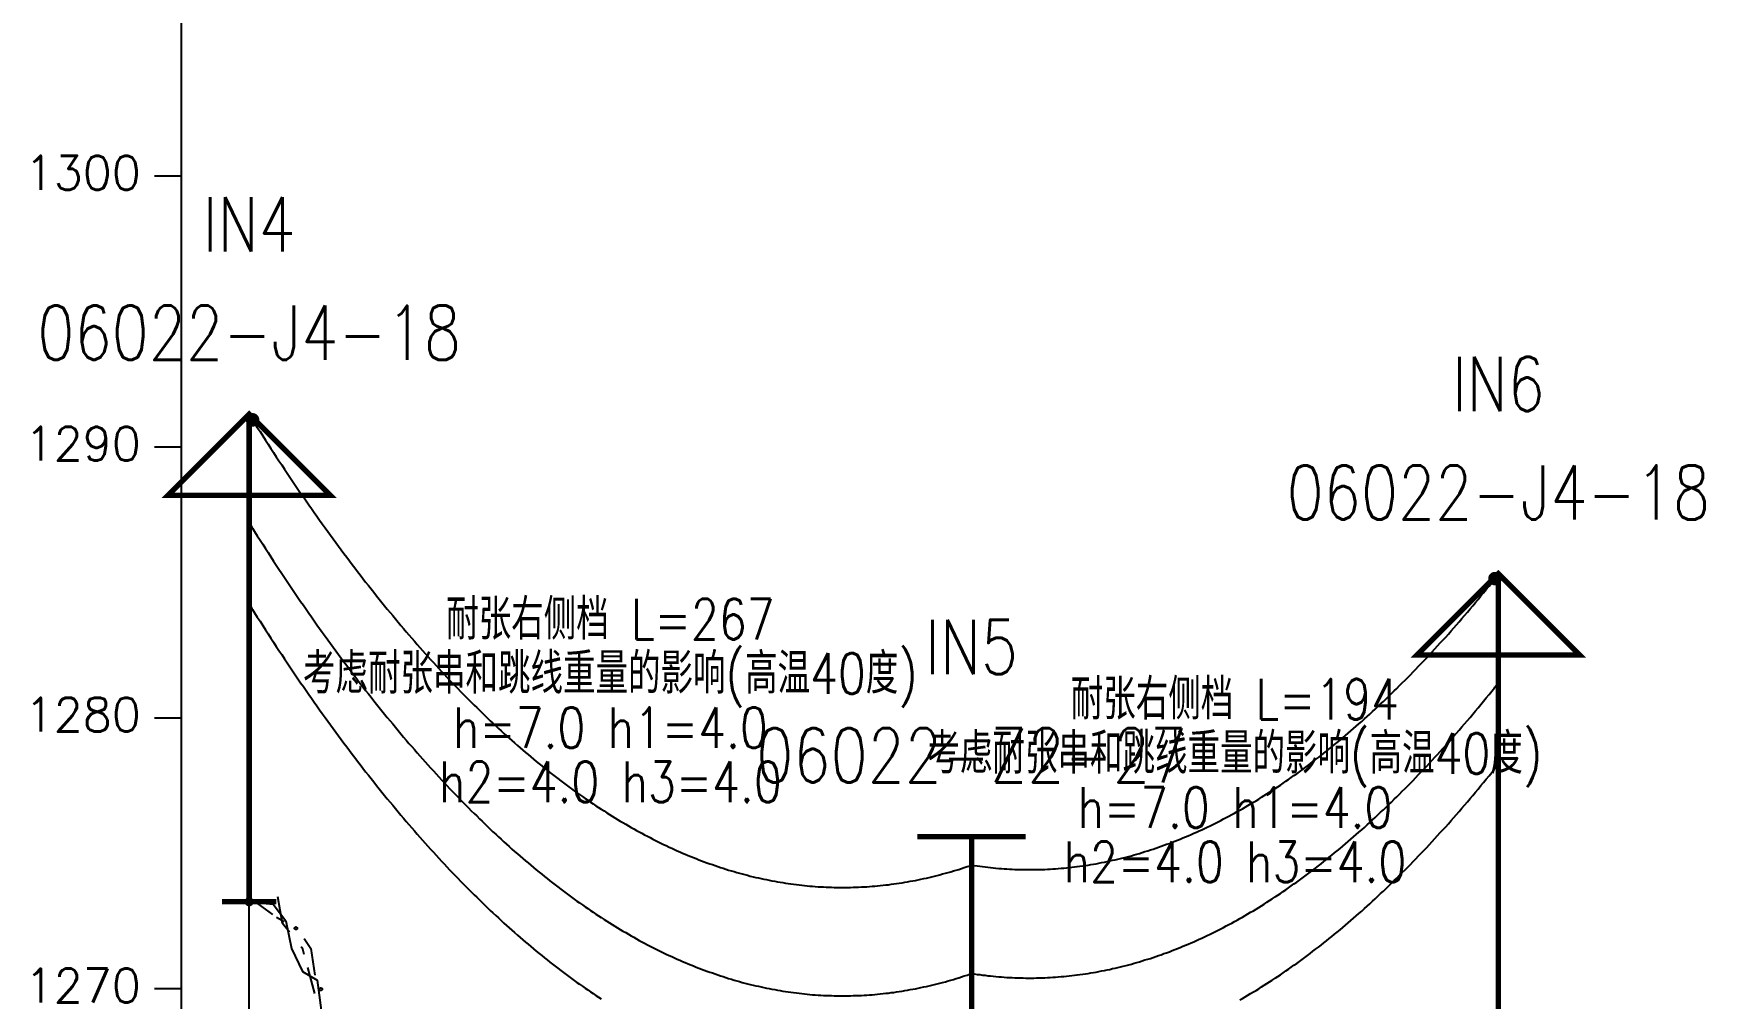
# Model space of a CAD drawing. Extents: x -45 to 720, y -50 to 366.
# Drawn here: x -15.9 to 107.5, y 144.3 to 215.5 of the extents above; entities that cross this region are included whole.
import ezdxf
from ezdxf.enums import TextEntityAlignment as Align

# ---------------------------------------------------------------- set-up
doc = ezdxf.new("R2010")
doc.units = 0
doc.linetypes.add('右边线', pattern=[4, 2, -1, 0, -1])
doc.linetypes.add('左边线', pattern=[3, 2, -1])
for name, color, linetype in [('BIAOZHU', 7, 'Continuous'), ('GANTA', 7, 'Continuous'), ('GANTA2', 7, 'Continuous'), ('MB', 7, 'Continuous'), ('MBBZ', 7, 'Continuous'), ('TOUYINGXIAN', 7, 'Continuous'), ('中线', 1, 'Continuous'), ('右线', 3, '右边线'), ('左线', 2, '左边线'), ('标尺', 7, 'Continuous')]:
    doc.layers.add(name, color=color, linetype=linetype)
doc.layers.add('gps中层', color=1, linetype='Continuous', lineweight=100, plot=False)
doc.layers.add('杆塔层', color=1, linetype='Continuous', lineweight=0)
doc.styles.get("Standard").update_dxf_attribs({"font": 'txt1.shx', "bigfont": 'hztxt1.shx'})

msp = doc.modelspace()

# ---------------------------------------------------------------- linework, layer by layer
at = {"layer": 'BIAOZHU', "const_width": 0.5}
for points in [[(0, 187.01, 1), (0.5, 187.01, 1)], [(91.73, 175.29, 1), (92.23, 175.29, 1)]]:
    msp.add_lwpolyline(points, format="xyb", close=True, dxfattribs=at)
at = {"layer": 'GANTA', "color": 7, "const_width": 0.4}
for points in [[(0, 151.44), (0, 187.44)], [(92.23, 139.65), (92.23, 175.65)], [(53.34, 102.25), (53.34, 156.25)]]:
    msp.add_lwpolyline(points, dxfattribs=at)
at = {"layer": 'GANTA2', "color": 7, "const_width": 0.4}
for points in [[(0, 187.44), (-6, 181.44), (6, 181.44), (0, 187.44)], [(92.23, 175.65), (86.23, 169.65), (98.23, 169.65), (92.23, 175.65)], [(49.34, 156.25), (57.34, 156.25)], [(-2, 151.44), (2, 151.44)]]:
    msp.add_lwpolyline(points, dxfattribs=at)
at = {"layer": 'gps中层', "color": 1, "linetype": 'Continuous'}
msp.add_circle((0, 151.44), 0.1, dxfattribs=at)
msp.add_circle((0, 151.44), 0.1, dxfattribs=at)
at = {"layer": 'MB', "color": 7}
for points in [[(0, 187.44), (0.2, 187.09), (0.25, 187.01), (0.4, 186.77), (0.6, 186.45), (0.8, 186.14), (1, 185.83), (1.2, 185.52), (1.4, 185.21), (1.6, 184.9), (1.8, 184.59), (2, 184.29), (2.2, 183.99), (2.4, 183.68), (2.6, 183.38), (2.8, 183.08), (3, 182.79), (3.2, 182.49), (3.4, 182.2), (3.6, 181.9), (3.8, 181.61), (4, 181.32), (4.2, 181.03), (4.4, 180.74), (4.6, 180.46), (4.8, 180.17), (5, 179.89), (5.2, 179.61), (5.4, 179.33), (5.6, 179.05), (5.8, 178.77), (6, 178.5), (6.2, 178.22), (6.4, 177.95), (6.6, 177.68), (6.8, 177.41), (7, 177.14), (7.2, 176.87), (7.4, 176.61), (7.6, 176.34), (7.8, 176.08), (8, 175.82), (8.2, 175.56), (8.4, 175.3), (8.6, 175.04), (8.8, 174.79), (9, 174.54), (9.2, 174.28), (9.4, 174.03), (9.6, 173.78), (9.8, 173.53), (10, 173.29), (10.2, 173.04), (10.4, 172.8), (10.6, 172.56), (10.8, 172.32), (11, 172.08), (11.2, 171.84), (11.4, 171.6), (11.6, 171.37), (11.8, 171.13), (12, 170.9), (12.2, 170.67), (12.4, 170.44), (12.6, 170.21), (12.8, 169.99), (13, 169.76), (13.2, 169.54), (13.4, 169.32), (13.6, 169.1), (13.8, 168.88), (14, 168.66), (14.2, 168.44), (14.4, 168.23), (14.6, 168.02), (14.8, 167.8), (15, 167.59), (15.2, 167.38), (15.4, 167.18), (15.6, 166.97), (15.8, 166.77), (16, 166.56), (16.2, 166.36), (16.4, 166.16), (16.6, 165.96), (16.8, 165.77), (17, 165.57), (17.2, 165.38), (17.4, 165.18), (17.6, 164.99), (17.8, 164.8), (18, 164.61), (18.2, 164.43), (18.4, 164.24), (18.6, 164.06), (18.8, 163.87), (19, 163.69), (19.2, 163.51), (19.4, 163.33), (19.6, 163.16), (19.8, 162.98), (20, 162.81), (20.2, 162.64), (20.4, 162.46), (20.6, 162.3), (20.8, 162.13), (21, 161.96), (21.2, 161.8), (21.4, 161.63), (21.6, 161.47), (21.8, 161.31), (22, 161.15), (22.2, 160.99), (22.4, 160.83), (22.6, 160.68), (22.8, 160.53), (23, 160.37), (23.2, 160.22), (23.4, 160.07), (23.6, 159.93), (23.8, 159.78), (24, 159.63), (24.2, 159.49), (24.4, 159.35), (24.6, 159.21), (24.8, 159.07), (25, 158.93), (25.2, 158.8), (25.4, 158.66), (25.6, 158.53), (25.8, 158.4), (26, 158.27), (26.2, 158.14), (26.4, 158.01), (26.6, 157.88), (26.8, 157.76), (27, 157.64), (27.2, 157.52), (27.4, 157.39), (27.6, 157.28), (27.8, 157.16), (28, 157.04), (28.2, 156.93), (28.4, 156.82), (28.6, 156.7), (28.8, 156.59), (29, 156.49), (29.2, 156.38), (29.4, 156.27), (29.6, 156.17), (29.8, 156.07), (30, 155.97), (30.2, 155.87), (30.4, 155.77), (30.6, 155.67), (30.8, 155.58), (31, 155.48), (31.2, 155.39), (31.4, 155.3), (31.6, 155.21), (31.8, 155.12), (32, 155.03), (32.2, 154.95), (32.4, 154.86), (32.6, 154.78), (32.8, 154.7), (33, 154.62), (33.2, 154.54), (33.4, 154.47), (33.6, 154.39), (33.8, 154.32), (34, 154.25), (34.2, 154.18), (34.4, 154.11), (34.6, 154.04), (34.8, 153.97), (35, 153.91), (35.2, 153.84), (35.4, 153.78), (35.6, 153.72), (35.8, 153.66), (36, 153.61), (36.2, 153.55), (36.4, 153.49), (36.6, 153.44), (36.8, 153.39), (37, 153.34), (37.2, 153.29), (37.4, 153.24), (37.6, 153.2), (37.8, 153.15), (38, 153.11), (38.2, 153.07), (38.4, 153.03), (38.6, 152.99), (38.8, 152.95), (39, 152.92), (39.2, 152.88), (39.4, 152.85), (39.6, 152.82), (39.8, 152.79), (40, 152.76), (40.2, 152.73), (40.4, 152.71), (40.6, 152.68), (40.8, 152.66), (41, 152.64), (41.2, 152.62), (41.4, 152.6), (41.6, 152.58), (41.8, 152.57), (42, 152.55), (42.2, 152.54), (42.4, 152.53), (42.6, 152.52), (42.8, 152.51), (43, 152.51), (43.2, 152.5), (43.4, 152.5), (43.6, 152.5), (43.8, 152.49), (44, 152.5), (44.2, 152.5), (44.4, 152.5), (44.6, 152.51), (44.8, 152.51), (45, 152.52), (45.2, 152.53), (45.4, 152.54), (45.6, 152.55), (45.8, 152.57), (46, 152.58), (46.2, 152.6), (46.4, 152.62), (46.6, 152.64), (46.8, 152.66), (47, 152.68), (47.2, 152.7), (47.4, 152.73), (47.6, 152.75), (47.8, 152.78), (48, 152.81), (48.2, 152.84), (48.4, 152.88), (48.6, 152.91), (48.8, 152.95), (49, 152.98), (49.2, 153.02), (49.4, 153.06), (49.6, 153.1), (49.8, 153.15), (50, 153.19), (50.2, 153.24), (50.4, 153.28), (50.6, 153.33), (50.8, 153.38), (51, 153.43), (51.2, 153.49), (51.4, 153.54), (51.6, 153.6), (51.8, 153.65), (52, 153.71), (52.2, 153.77), (52.4, 153.83), (52.6, 153.9), (52.8, 153.96), (53, 154.03), (53.14, 154.07), (53.2, 154.1), (53.34, 154.14)], [(0, 179.44), (0.2, 179.09), (0.25, 179.01), (0.4, 178.77), (0.6, 178.45), (0.8, 178.14), (1, 177.83), (1.2, 177.52), (1.4, 177.21), (1.6, 176.9), (1.8, 176.59), (2, 176.29), (2.2, 175.99), (2.4, 175.68), (2.6, 175.38), (2.8, 175.08), (3, 174.79), (3.2, 174.49), (3.4, 174.2), (3.6, 173.9), (3.8, 173.61), (4, 173.32), (4.2, 173.03), (4.4, 172.74), (4.6, 172.46), (4.8, 172.17), (5, 171.89), (5.2, 171.61), (5.4, 171.33), (5.6, 171.05), (5.8, 170.77), (6, 170.5), (6.2, 170.22), (6.4, 169.95), (6.6, 169.68), (6.8, 169.41), (7, 169.14), (7.2, 168.87), (7.4, 168.61), (7.6, 168.34), (7.8, 168.08), (8, 167.82), (8.2, 167.56), (8.4, 167.3), (8.6, 167.04), (8.8, 166.79), (9, 166.54), (9.2, 166.28), (9.4, 166.03), (9.6, 165.78), (9.8, 165.53), (10, 165.29), (10.2, 165.04), (10.4, 164.8), (10.6, 164.56), (10.8, 164.32), (11, 164.08), (11.2, 163.84), (11.4, 163.6), (11.6, 163.37), (11.8, 163.13), (12, 162.9), (12.2, 162.67), (12.4, 162.44), (12.6, 162.21), (12.8, 161.99), (13, 161.76), (13.2, 161.54), (13.4, 161.32), (13.6, 161.1), (13.8, 160.88), (14, 160.66), (14.2, 160.44), (14.4, 160.23), (14.6, 160.02), (14.8, 159.8), (15, 159.59), (15.2, 159.38), (15.4, 159.18), (15.6, 158.97), (15.8, 158.77), (16, 158.56), (16.2, 158.36), (16.4, 158.16), (16.6, 157.96), (16.8, 157.77), (17, 157.57), (17.2, 157.38), (17.4, 157.18), (17.6, 156.99), (17.8, 156.8), (18, 156.61), (18.2, 156.43), (18.4, 156.24), (18.6, 156.06), (18.8, 155.87), (19, 155.69), (19.2, 155.51), (19.4, 155.33), (19.6, 155.16), (19.8, 154.98), (20, 154.81), (20.2, 154.64), (20.4, 154.46), (20.6, 154.3), (20.8, 154.13), (21, 153.96), (21.2, 153.8), (21.4, 153.63), (21.6, 153.47), (21.8, 153.31), (22, 153.15), (22.2, 152.99), (22.4, 152.83), (22.6, 152.68), (22.8, 152.53), (23, 152.37), (23.2, 152.22), (23.4, 152.07), (23.6, 151.93), (23.8, 151.78), (24, 151.63), (24.2, 151.49), (24.4, 151.35), (24.6, 151.21), (24.8, 151.07), (25, 150.93), (25.2, 150.8), (25.4, 150.66), (25.6, 150.53), (25.8, 150.4), (26, 150.27), (26.2, 150.14), (26.4, 150.01), (26.6, 149.88), (26.8, 149.76), (27, 149.64), (27.2, 149.52), (27.4, 149.39), (27.6, 149.28), (27.8, 149.16), (28, 149.04), (28.2, 148.93), (28.4, 148.82), (28.6, 148.7), (28.8, 148.59), (29, 148.49), (29.2, 148.38), (29.4, 148.27), (29.6, 148.17), (29.8, 148.07), (30, 147.97), (30.2, 147.87), (30.4, 147.77), (30.6, 147.67), (30.8, 147.58), (31, 147.48), (31.2, 147.39), (31.4, 147.3), (31.6, 147.21), (31.8, 147.12), (32, 147.03), (32.2, 146.95), (32.4, 146.86), (32.6, 146.78), (32.8, 146.7), (33, 146.62), (33.2, 146.54), (33.4, 146.47), (33.6, 146.39), (33.8, 146.32), (34, 146.25), (34.2, 146.18), (34.4, 146.11), (34.6, 146.04), (34.8, 145.97), (35, 145.91), (35.2, 145.84), (35.4, 145.78), (35.6, 145.72), (35.8, 145.66), (36, 145.61), (36.2, 145.55), (36.4, 145.49), (36.6, 145.44), (36.8, 145.39), (37, 145.34), (37.2, 145.29), (37.4, 145.24), (37.6, 145.2), (37.8, 145.15), (38, 145.11), (38.2, 145.07), (38.4, 145.03), (38.6, 144.99), (38.8, 144.95), (39, 144.92), (39.2, 144.88), (39.4, 144.85), (39.6, 144.82), (39.8, 144.79), (40, 144.76), (40.2, 144.73), (40.4, 144.71), (40.6, 144.68), (40.8, 144.66), (41, 144.64), (41.2, 144.62), (41.4, 144.6), (41.6, 144.58), (41.8, 144.57), (42, 144.55), (42.2, 144.54), (42.4, 144.53), (42.6, 144.52), (42.8, 144.51), (43, 144.51), (43.2, 144.5), (43.4, 144.5), (43.6, 144.5), (43.8, 144.49), (44, 144.5), (44.2, 144.5), (44.4, 144.5), (44.6, 144.51), (44.8, 144.51), (45, 144.52), (45.2, 144.53), (45.4, 144.54), (45.6, 144.55), (45.8, 144.57), (46, 144.58), (46.2, 144.6), (46.4, 144.62), (46.6, 144.64), (46.8, 144.66), (47, 144.68), (47.2, 144.7), (47.4, 144.73), (47.6, 144.75), (47.8, 144.78), (48, 144.81), (48.2, 144.84), (48.4, 144.88), (48.6, 144.91), (48.8, 144.95), (49, 144.98), (49.2, 145.02), (49.4, 145.06), (49.6, 145.1), (49.8, 145.15), (50, 145.19), (50.2, 145.24), (50.4, 145.28), (50.6, 145.33), (50.8, 145.38), (51, 145.43), (51.2, 145.49), (51.4, 145.54), (51.6, 145.6), (51.8, 145.65), (52, 145.71), (52.2, 145.77), (52.4, 145.83), (52.6, 145.9), (52.8, 145.96), (53, 146.03), (53.14, 146.07), (53.2, 146.1), (53.34, 146.14)], [(0, 179.44), (0.2, 179.09), (0.25, 179.01), (0.4, 178.77), (0.6, 178.45), (0.8, 178.14), (1, 177.83), (1.2, 177.52), (1.4, 177.21), (1.6, 176.9), (1.8, 176.59), (2, 176.29), (2.2, 175.99), (2.4, 175.68), (2.6, 175.38), (2.8, 175.08), (3, 174.79), (3.2, 174.49), (3.4, 174.2), (3.6, 173.9), (3.8, 173.61), (4, 173.32), (4.2, 173.03), (4.4, 172.74), (4.6, 172.46), (4.8, 172.17), (5, 171.89), (5.2, 171.61), (5.4, 171.33), (5.6, 171.05), (5.8, 170.77), (6, 170.5), (6.2, 170.22), (6.4, 169.95), (6.6, 169.68), (6.8, 169.41), (7, 169.14), (7.2, 168.87), (7.4, 168.61), (7.6, 168.34), (7.8, 168.08), (8, 167.82), (8.2, 167.56), (8.4, 167.3), (8.6, 167.04), (8.8, 166.79), (9, 166.54), (9.2, 166.28), (9.4, 166.03), (9.6, 165.78), (9.8, 165.53), (10, 165.29), (10.2, 165.04), (10.4, 164.8), (10.6, 164.56), (10.8, 164.32), (11, 164.08), (11.2, 163.84), (11.4, 163.6), (11.6, 163.37), (11.8, 163.13), (12, 162.9), (12.2, 162.67), (12.4, 162.44), (12.6, 162.21), (12.8, 161.99), (13, 161.76), (13.2, 161.54), (13.4, 161.32), (13.6, 161.1), (13.8, 160.88), (14, 160.66), (14.2, 160.44), (14.4, 160.23), (14.6, 160.02), (14.8, 159.8), (15, 159.59), (15.2, 159.38), (15.4, 159.18), (15.6, 158.97), (15.8, 158.77), (16, 158.56), (16.2, 158.36), (16.4, 158.16), (16.6, 157.96), (16.8, 157.77), (17, 157.57), (17.2, 157.38), (17.4, 157.18), (17.6, 156.99), (17.8, 156.8), (18, 156.61), (18.2, 156.43), (18.4, 156.24), (18.6, 156.06), (18.8, 155.87), (19, 155.69), (19.2, 155.51), (19.4, 155.33), (19.6, 155.16), (19.8, 154.98), (20, 154.81), (20.2, 154.64), (20.4, 154.46), (20.6, 154.3), (20.8, 154.13), (21, 153.96), (21.2, 153.8), (21.4, 153.63), (21.6, 153.47), (21.8, 153.31), (22, 153.15), (22.2, 152.99), (22.4, 152.83), (22.6, 152.68), (22.8, 152.53), (23, 152.37), (23.2, 152.22), (23.4, 152.07), (23.6, 151.93), (23.8, 151.78), (24, 151.63), (24.2, 151.49), (24.4, 151.35), (24.6, 151.21), (24.8, 151.07), (25, 150.93), (25.2, 150.8), (25.4, 150.66), (25.6, 150.53), (25.8, 150.4), (26, 150.27), (26.2, 150.14), (26.4, 150.01), (26.6, 149.88), (26.8, 149.76), (27, 149.64), (27.2, 149.52), (27.4, 149.39), (27.6, 149.28), (27.8, 149.16), (28, 149.04), (28.2, 148.93), (28.4, 148.82), (28.6, 148.7), (28.8, 148.59), (29, 148.49), (29.2, 148.38), (29.4, 148.27), (29.6, 148.17), (29.8, 148.07), (30, 147.97), (30.2, 147.87), (30.4, 147.77), (30.6, 147.67), (30.8, 147.58), (31, 147.48), (31.2, 147.39), (31.4, 147.3), (31.6, 147.21), (31.8, 147.12), (32, 147.03), (32.2, 146.95), (32.4, 146.86), (32.6, 146.78), (32.8, 146.7), (33, 146.62), (33.2, 146.54), (33.4, 146.47), (33.6, 146.39), (33.8, 146.32), (34, 146.25), (34.2, 146.18), (34.4, 146.11), (34.6, 146.04), (34.8, 145.97), (35, 145.91), (35.2, 145.84), (35.4, 145.78), (35.6, 145.72), (35.8, 145.66), (36, 145.61), (36.2, 145.55), (36.4, 145.49), (36.6, 145.44), (36.8, 145.39), (37, 145.34), (37.2, 145.29), (37.4, 145.24), (37.6, 145.2), (37.8, 145.15), (38, 145.11), (38.2, 145.07), (38.4, 145.03), (38.6, 144.99), (38.8, 144.95), (39, 144.92), (39.2, 144.88), (39.4, 144.85), (39.6, 144.82), (39.8, 144.79), (40, 144.76), (40.2, 144.73), (40.4, 144.71), (40.6, 144.68), (40.8, 144.66), (41, 144.64), (41.2, 144.62), (41.4, 144.6), (41.6, 144.58), (41.8, 144.57), (42, 144.55), (42.2, 144.54), (42.4, 144.53), (42.6, 144.52), (42.8, 144.51), (43, 144.51), (43.2, 144.5), (43.4, 144.5), (43.6, 144.5), (43.8, 144.49), (44, 144.5), (44.2, 144.5), (44.4, 144.5), (44.6, 144.51), (44.8, 144.51), (45, 144.52), (45.2, 144.53), (45.4, 144.54), (45.6, 144.55), (45.8, 144.57), (46, 144.58), (46.2, 144.6), (46.4, 144.62), (46.6, 144.64), (46.8, 144.66), (47, 144.68), (47.2, 144.7), (47.4, 144.73), (47.6, 144.75), (47.8, 144.78), (48, 144.81), (48.2, 144.84), (48.4, 144.88), (48.6, 144.91), (48.8, 144.95), (49, 144.98), (49.2, 145.02), (49.4, 145.06), (49.6, 145.1), (49.8, 145.15), (50, 145.19), (50.2, 145.24), (50.4, 145.28), (50.6, 145.33), (50.8, 145.38), (51, 145.43), (51.2, 145.49), (51.4, 145.54), (51.6, 145.6), (51.8, 145.65), (52, 145.71), (52.2, 145.77), (52.4, 145.83), (52.6, 145.9), (52.8, 145.96), (53, 146.03), (53.14, 146.07), (53.2, 146.1), (53.34, 146.14)], [(0, 179.44), (0.2, 179.09), (0.25, 179.01), (0.4, 178.77), (0.6, 178.45), (0.8, 178.14), (1, 177.83), (1.2, 177.52), (1.4, 177.21), (1.6, 176.9), (1.8, 176.59), (2, 176.29), (2.2, 175.99), (2.4, 175.68), (2.6, 175.38), (2.8, 175.08), (3, 174.79), (3.2, 174.49), (3.4, 174.2), (3.6, 173.9), (3.8, 173.61), (4, 173.32), (4.2, 173.03), (4.4, 172.74), (4.6, 172.46), (4.8, 172.17), (5, 171.89), (5.2, 171.61), (5.4, 171.33), (5.6, 171.05), (5.8, 170.77), (6, 170.5), (6.2, 170.22), (6.4, 169.95), (6.6, 169.68), (6.8, 169.41), (7, 169.14), (7.2, 168.87), (7.4, 168.61), (7.6, 168.34), (7.8, 168.08), (8, 167.82), (8.2, 167.56), (8.4, 167.3), (8.6, 167.04), (8.8, 166.79), (9, 166.54), (9.2, 166.28), (9.4, 166.03), (9.6, 165.78), (9.8, 165.53), (10, 165.29), (10.2, 165.04), (10.4, 164.8), (10.6, 164.56), (10.8, 164.32), (11, 164.08), (11.2, 163.84), (11.4, 163.6), (11.6, 163.37), (11.8, 163.13), (12, 162.9), (12.2, 162.67), (12.4, 162.44), (12.6, 162.21), (12.8, 161.99), (13, 161.76), (13.2, 161.54), (13.4, 161.32), (13.6, 161.1), (13.8, 160.88), (14, 160.66), (14.2, 160.44), (14.4, 160.23), (14.6, 160.02), (14.8, 159.8), (15, 159.59), (15.2, 159.38), (15.4, 159.18), (15.6, 158.97), (15.8, 158.77), (16, 158.56), (16.2, 158.36), (16.4, 158.16), (16.6, 157.96), (16.8, 157.77), (17, 157.57), (17.2, 157.38), (17.4, 157.18), (17.6, 156.99), (17.8, 156.8), (18, 156.61), (18.2, 156.43), (18.4, 156.24), (18.6, 156.06), (18.8, 155.87), (19, 155.69), (19.2, 155.51), (19.4, 155.33), (19.6, 155.16), (19.8, 154.98), (20, 154.81), (20.2, 154.64), (20.4, 154.46), (20.6, 154.3), (20.8, 154.13), (21, 153.96), (21.2, 153.8), (21.4, 153.63), (21.6, 153.47), (21.8, 153.31), (22, 153.15), (22.2, 152.99), (22.4, 152.83), (22.6, 152.68), (22.8, 152.53), (23, 152.37), (23.2, 152.22), (23.4, 152.07), (23.6, 151.93), (23.8, 151.78), (24, 151.63), (24.2, 151.49), (24.4, 151.35), (24.6, 151.21), (24.8, 151.07), (25, 150.93), (25.2, 150.8), (25.4, 150.66), (25.6, 150.53), (25.8, 150.4), (26, 150.27), (26.2, 150.14), (26.4, 150.01), (26.6, 149.88), (26.8, 149.76), (27, 149.64), (27.2, 149.52), (27.4, 149.39), (27.6, 149.28), (27.8, 149.16), (28, 149.04), (28.2, 148.93), (28.4, 148.82), (28.6, 148.7), (28.8, 148.59), (29, 148.49), (29.2, 148.38), (29.4, 148.27), (29.6, 148.17), (29.8, 148.07), (30, 147.97), (30.2, 147.87), (30.4, 147.77), (30.6, 147.67), (30.8, 147.58), (31, 147.48), (31.2, 147.39), (31.4, 147.3), (31.6, 147.21), (31.8, 147.12), (32, 147.03), (32.2, 146.95), (32.4, 146.86), (32.6, 146.78), (32.8, 146.7), (33, 146.62), (33.2, 146.54), (33.4, 146.47), (33.6, 146.39), (33.8, 146.32), (34, 146.25), (34.2, 146.18), (34.4, 146.11), (34.6, 146.04), (34.8, 145.97), (35, 145.91), (35.2, 145.84), (35.4, 145.78), (35.6, 145.72), (35.8, 145.66), (36, 145.61), (36.2, 145.55), (36.4, 145.49), (36.6, 145.44), (36.8, 145.39), (37, 145.34), (37.2, 145.29), (37.4, 145.24), (37.6, 145.2), (37.8, 145.15), (38, 145.11), (38.2, 145.07), (38.4, 145.03), (38.6, 144.99), (38.8, 144.95), (39, 144.92), (39.2, 144.88), (39.4, 144.85), (39.6, 144.82), (39.8, 144.79), (40, 144.76), (40.2, 144.73), (40.4, 144.71), (40.6, 144.68), (40.8, 144.66), (41, 144.64), (41.2, 144.62), (41.4, 144.6), (41.6, 144.58), (41.8, 144.57), (42, 144.55), (42.2, 144.54), (42.4, 144.53), (42.6, 144.52), (42.8, 144.51), (43, 144.51), (43.2, 144.5), (43.4, 144.5), (43.6, 144.5), (43.8, 144.49), (44, 144.5), (44.2, 144.5), (44.4, 144.5), (44.6, 144.51), (44.8, 144.51), (45, 144.52), (45.2, 144.53), (45.4, 144.54), (45.6, 144.55), (45.8, 144.57), (46, 144.58), (46.2, 144.6), (46.4, 144.62), (46.6, 144.64), (46.8, 144.66), (47, 144.68), (47.2, 144.7), (47.4, 144.73), (47.6, 144.75), (47.8, 144.78), (48, 144.81), (48.2, 144.84), (48.4, 144.88), (48.6, 144.91), (48.8, 144.95), (49, 144.98), (49.2, 145.02), (49.4, 145.06), (49.6, 145.1), (49.8, 145.15), (50, 145.19), (50.2, 145.24), (50.4, 145.28), (50.6, 145.33), (50.8, 145.38), (51, 145.43), (51.2, 145.49), (51.4, 145.54), (51.6, 145.6), (51.8, 145.65), (52, 145.71), (52.2, 145.77), (52.4, 145.83), (52.6, 145.9), (52.8, 145.96), (53, 146.03), (53.14, 146.07), (53.2, 146.1), (53.34, 146.14)], [(53.34, 154.14), (53.54, 154.11), (53.54, 154.11), (53.74, 154.08), (53.94, 154.06), (54.14, 154.03), (54.34, 154.01), (54.54, 153.98), (54.74, 153.96), (54.94, 153.94), (55.14, 153.92), (55.34, 153.9), (55.54, 153.89), (55.74, 153.87), (55.94, 153.86), (56.14, 153.85), (56.34, 153.84), (56.54, 153.83), (56.74, 153.82), (56.94, 153.82), (57.14, 153.82), (57.34, 153.81), (57.54, 153.81), (57.74, 153.81), (57.94, 153.81), (58.14, 153.82), (58.34, 153.82), (58.54, 153.83), (58.74, 153.83), (58.94, 153.84), (59.14, 153.85), (59.34, 153.87), (59.54, 153.88), (59.74, 153.89), (59.94, 153.91), (60.14, 153.93), (60.34, 153.95), (60.54, 153.97), (60.74, 153.99), (60.94, 154.01), (61.14, 154.04), (61.34, 154.06), (61.54, 154.09), (61.74, 154.12), (61.94, 154.15), (62.14, 154.19), (62.34, 154.22), (62.54, 154.25), (62.74, 154.29), (62.94, 154.33), (63.14, 154.37), (63.34, 154.41), (63.54, 154.45), (63.74, 154.5), (63.94, 154.54), (64.14, 154.59), (64.34, 154.64), (64.54, 154.69), (64.74, 154.74), (64.94, 154.79), (65.14, 154.84), (65.34, 154.9), (65.54, 154.96), (65.74, 155.01), (65.94, 155.07), (66.14, 155.14), (66.34, 155.2), (66.54, 155.26), (66.74, 155.33), (66.94, 155.4), (67.14, 155.46), (67.34, 155.53), (67.54, 155.61), (67.74, 155.68), (67.94, 155.75), (68.14, 155.83), (68.34, 155.91), (68.54, 155.98), (68.74, 156.06), (68.94, 156.15), (69.14, 156.23), (69.34, 156.31), (69.54, 156.4), (69.74, 156.49), (69.94, 156.58), (70.14, 156.67), (70.34, 156.76), (70.54, 156.85), (70.74, 156.95), (70.94, 157.04), (71.14, 157.14), (71.34, 157.24), (71.54, 157.34), (71.74, 157.44), (71.94, 157.55), (72.14, 157.65), (72.34, 157.76), (72.54, 157.87), (72.74, 157.97), (72.94, 158.09), (73.14, 158.2), (73.34, 158.31), (73.54, 158.43), (73.74, 158.54), (73.94, 158.66), (74.14, 158.78), (74.34, 158.9), (74.54, 159.02), (74.74, 159.15), (74.94, 159.27), (75.14, 159.4), (75.34, 159.53), (75.54, 159.66), (75.74, 159.79), (75.94, 159.92), (76.14, 160.05), (76.34, 160.19), (76.54, 160.33), (76.74, 160.47), (76.94, 160.61), (77.14, 160.75), (77.34, 160.89), (77.54, 161.03), (77.74, 161.18), (77.94, 161.33), (78.14, 161.47), (78.34, 161.62), (78.54, 161.78), (78.74, 161.93), (78.94, 162.08), (79.14, 162.24), (79.34, 162.4), (79.54, 162.56), (79.74, 162.72), (79.94, 162.88), (80.14, 163.04), (80.34, 163.2), (80.54, 163.37), (80.74, 163.54), (80.94, 163.71), (81.14, 163.88), (81.34, 164.05), (81.54, 164.22), (81.74, 164.4), (81.94, 164.57), (82.14, 164.75), (82.34, 164.93), (82.54, 165.11), (82.74, 165.29), (82.94, 165.48), (83.14, 165.66), (83.34, 165.85), (83.54, 166.04), (83.74, 166.22), (83.94, 166.42), (84.14, 166.61), (84.34, 166.8), (84.54, 167), (84.74, 167.19), (84.94, 167.39), (85.14, 167.59), (85.34, 167.79), (85.54, 167.99), (85.74, 168.2), (85.94, 168.4), (86.14, 168.61), (86.34, 168.82), (86.54, 169.03), (86.74, 169.24), (86.94, 169.45), (87.14, 169.66), (87.34, 169.88), (87.54, 170.1), (87.74, 170.32), (87.94, 170.54), (88.14, 170.76), (88.34, 170.98), (88.54, 171.2), (88.74, 171.43), (88.94, 171.66), (89.14, 171.88), (89.34, 172.11), (89.54, 172.35), (89.74, 172.58), (89.94, 172.81), (90.14, 173.05), (90.34, 173.29), (90.54, 173.52), (90.74, 173.76), (90.94, 174.01), (91.14, 174.25), (91.34, 174.49), (91.54, 174.74), (91.74, 174.99), (91.94, 175.24), (91.98, 175.29), (92.14, 175.5), (92.23, 175.65)], [(0, 173.44), (0.2, 173.09), (0.25, 173.01), (0.4, 172.77), (0.6, 172.45), (0.8, 172.14), (1, 171.83), (1.2, 171.52), (1.4, 171.21), (1.6, 170.9), (1.8, 170.59), (2, 170.29), (2.2, 169.99), (2.4, 169.68), (2.6, 169.38), (2.8, 169.08), (3, 168.79), (3.2, 168.49), (3.4, 168.2), (3.6, 167.9), (3.8, 167.61), (4, 167.32), (4.2, 167.03), (4.4, 166.74), (4.6, 166.46), (4.8, 166.17), (5, 165.89), (5.2, 165.61), (5.4, 165.33), (5.6, 165.05), (5.8, 164.77), (6, 164.5), (6.2, 164.22), (6.4, 163.95), (6.6, 163.68), (6.8, 163.41), (7, 163.14), (7.2, 162.87), (7.4, 162.61), (7.6, 162.34), (7.8, 162.08), (8, 161.82), (8.2, 161.56), (8.4, 161.3), (8.6, 161.04), (8.8, 160.79), (9, 160.54), (9.2, 160.28), (9.4, 160.03), (9.6, 159.78), (9.8, 159.53), (10, 159.29), (10.2, 159.04), (10.4, 158.8), (10.6, 158.56), (10.8, 158.32), (11, 158.08), (11.2, 157.84), (11.4, 157.6), (11.6, 157.37), (11.8, 157.13), (12, 156.9), (12.2, 156.67), (12.4, 156.44), (12.6, 156.21), (12.8, 155.99), (13, 155.76), (13.2, 155.54), (13.4, 155.32), (13.6, 155.1), (13.8, 154.88), (14, 154.66), (14.2, 154.44), (14.4, 154.23), (14.6, 154.02), (14.8, 153.8), (15, 153.59), (15.2, 153.38), (15.4, 153.18), (15.6, 152.97), (15.8, 152.77), (16, 152.56), (16.2, 152.36), (16.4, 152.16), (16.6, 151.96), (16.8, 151.77), (17, 151.57), (17.2, 151.38), (17.4, 151.18), (17.6, 150.99), (17.8, 150.8), (18, 150.61), (18.2, 150.43), (18.4, 150.24), (18.6, 150.06), (18.8, 149.87), (19, 149.69), (19.2, 149.51), (19.4, 149.33), (19.6, 149.16), (19.8, 148.98), (20, 148.81), (20.2, 148.64), (20.4, 148.46), (20.6, 148.3), (20.8, 148.13), (21, 147.96), (21.2, 147.8), (21.4, 147.63), (21.6, 147.47), (21.8, 147.31), (22, 147.15), (22.2, 146.99), (22.4, 146.83), (22.6, 146.68), (22.8, 146.53), (23, 146.37), (23.2, 146.22), (23.4, 146.07), (23.6, 145.93), (23.8, 145.78), (24, 145.63), (24.2, 145.49), (24.4, 145.35), (24.6, 145.21), (24.8, 145.07), (25, 144.93), (25.2, 144.8), (25.4, 144.66), (25.6, 144.53), (25.8, 144.4), (26, 144.27)], [(53.34, 146.14), (53.54, 146.11), (53.54, 146.11), (53.74, 146.08), (53.94, 146.06), (54.14, 146.03), (54.34, 146.01), (54.54, 145.98), (54.74, 145.96), (54.94, 145.94), (55.14, 145.92), (55.34, 145.9), (55.54, 145.89), (55.74, 145.87), (55.94, 145.86), (56.14, 145.85), (56.34, 145.84), (56.54, 145.83), (56.74, 145.82), (56.94, 145.82), (57.14, 145.82), (57.34, 145.81), (57.54, 145.81), (57.74, 145.81), (57.94, 145.81), (58.14, 145.82), (58.34, 145.82), (58.54, 145.83), (58.74, 145.83), (58.94, 145.84), (59.14, 145.85), (59.34, 145.87), (59.54, 145.88), (59.74, 145.89), (59.94, 145.91), (60.14, 145.93), (60.34, 145.95), (60.54, 145.97), (60.74, 145.99), (60.94, 146.01), (61.14, 146.04), (61.34, 146.06), (61.54, 146.09), (61.74, 146.12), (61.94, 146.15), (62.14, 146.19), (62.34, 146.22), (62.54, 146.25), (62.74, 146.29), (62.94, 146.33), (63.14, 146.37), (63.34, 146.41), (63.54, 146.45), (63.74, 146.5), (63.94, 146.54), (64.14, 146.59), (64.34, 146.64), (64.54, 146.69), (64.74, 146.74), (64.94, 146.79), (65.14, 146.84), (65.34, 146.9), (65.54, 146.96), (65.74, 147.01), (65.94, 147.07), (66.14, 147.14), (66.34, 147.2), (66.54, 147.26), (66.74, 147.33), (66.94, 147.4), (67.14, 147.46), (67.34, 147.53), (67.54, 147.61), (67.74, 147.68), (67.94, 147.75), (68.14, 147.83), (68.34, 147.91), (68.54, 147.98), (68.74, 148.06), (68.94, 148.15), (69.14, 148.23), (69.34, 148.31), (69.54, 148.4), (69.74, 148.49), (69.94, 148.58), (70.14, 148.67), (70.34, 148.76), (70.54, 148.85), (70.74, 148.95), (70.94, 149.04), (71.14, 149.14), (71.34, 149.24), (71.54, 149.34), (71.74, 149.44), (71.94, 149.55), (72.14, 149.65), (72.34, 149.76), (72.54, 149.87), (72.74, 149.97), (72.94, 150.09), (73.14, 150.2), (73.34, 150.31), (73.54, 150.43), (73.74, 150.54), (73.94, 150.66), (74.14, 150.78), (74.34, 150.9), (74.54, 151.02), (74.74, 151.15), (74.94, 151.27), (75.14, 151.4), (75.34, 151.53), (75.54, 151.66), (75.74, 151.79), (75.94, 151.92), (76.14, 152.05), (76.34, 152.19), (76.54, 152.33), (76.74, 152.47), (76.94, 152.61), (77.14, 152.75), (77.34, 152.89), (77.54, 153.03), (77.74, 153.18), (77.94, 153.33), (78.14, 153.47), (78.34, 153.62), (78.54, 153.78), (78.74, 153.93), (78.94, 154.08), (79.14, 154.24), (79.34, 154.4), (79.54, 154.56), (79.74, 154.72), (79.94, 154.88), (80.14, 155.04), (80.34, 155.2), (80.54, 155.37), (80.74, 155.54), (80.94, 155.71), (81.14, 155.88), (81.34, 156.05), (81.54, 156.22), (81.74, 156.4), (81.94, 156.57), (82.14, 156.75), (82.34, 156.93), (82.54, 157.11), (82.74, 157.29), (82.94, 157.48), (83.14, 157.66), (83.34, 157.85), (83.54, 158.04), (83.74, 158.22), (83.94, 158.42), (84.14, 158.61), (84.34, 158.8), (84.54, 159), (84.74, 159.19), (84.94, 159.39), (85.14, 159.59), (85.34, 159.79), (85.54, 159.99), (85.74, 160.2), (85.94, 160.4), (86.14, 160.61), (86.34, 160.82), (86.54, 161.03), (86.74, 161.24), (86.94, 161.45), (87.14, 161.66), (87.34, 161.88), (87.54, 162.1), (87.74, 162.32), (87.94, 162.54), (88.14, 162.76), (88.34, 162.98), (88.54, 163.2), (88.74, 163.43), (88.94, 163.66), (89.14, 163.88), (89.34, 164.11), (89.54, 164.35), (89.74, 164.58), (89.94, 164.81), (90.14, 165.05), (90.34, 165.29), (90.54, 165.52), (90.74, 165.76), (90.94, 166.01), (91.14, 166.25), (91.34, 166.49), (91.54, 166.74), (91.74, 166.99), (91.94, 167.24), (91.98, 167.29), (92.14, 167.5), (92.23, 167.65)], [(53.34, 146.14), (53.54, 146.11), (53.54, 146.11), (53.74, 146.08), (53.94, 146.06), (54.14, 146.03), (54.34, 146.01), (54.54, 145.98), (54.74, 145.96), (54.94, 145.94), (55.14, 145.92), (55.34, 145.9), (55.54, 145.89), (55.74, 145.87), (55.94, 145.86), (56.14, 145.85), (56.34, 145.84), (56.54, 145.83), (56.74, 145.82), (56.94, 145.82), (57.14, 145.82), (57.34, 145.81), (57.54, 145.81), (57.74, 145.81), (57.94, 145.81), (58.14, 145.82), (58.34, 145.82), (58.54, 145.83), (58.74, 145.83), (58.94, 145.84), (59.14, 145.85), (59.34, 145.87), (59.54, 145.88), (59.74, 145.89), (59.94, 145.91), (60.14, 145.93), (60.34, 145.95), (60.54, 145.97), (60.74, 145.99), (60.94, 146.01), (61.14, 146.04), (61.34, 146.06), (61.54, 146.09), (61.74, 146.12), (61.94, 146.15), (62.14, 146.19), (62.34, 146.22), (62.54, 146.25), (62.74, 146.29), (62.94, 146.33), (63.14, 146.37), (63.34, 146.41), (63.54, 146.45), (63.74, 146.5), (63.94, 146.54), (64.14, 146.59), (64.34, 146.64), (64.54, 146.69), (64.74, 146.74), (64.94, 146.79), (65.14, 146.84), (65.34, 146.9), (65.54, 146.96), (65.74, 147.01), (65.94, 147.07), (66.14, 147.14), (66.34, 147.2), (66.54, 147.26), (66.74, 147.33), (66.94, 147.4), (67.14, 147.46), (67.34, 147.53), (67.54, 147.61), (67.74, 147.68), (67.94, 147.75), (68.14, 147.83), (68.34, 147.91), (68.54, 147.98), (68.74, 148.06), (68.94, 148.15), (69.14, 148.23), (69.34, 148.31), (69.54, 148.4), (69.74, 148.49), (69.94, 148.58), (70.14, 148.67), (70.34, 148.76), (70.54, 148.85), (70.74, 148.95), (70.94, 149.04), (71.14, 149.14), (71.34, 149.24), (71.54, 149.34), (71.74, 149.44), (71.94, 149.55), (72.14, 149.65), (72.34, 149.76), (72.54, 149.87), (72.74, 149.97), (72.94, 150.09), (73.14, 150.2), (73.34, 150.31), (73.54, 150.43), (73.74, 150.54), (73.94, 150.66), (74.14, 150.78), (74.34, 150.9), (74.54, 151.02), (74.74, 151.15), (74.94, 151.27), (75.14, 151.4), (75.34, 151.53), (75.54, 151.66), (75.74, 151.79), (75.94, 151.92), (76.14, 152.05), (76.34, 152.19), (76.54, 152.33), (76.74, 152.47), (76.94, 152.61), (77.14, 152.75), (77.34, 152.89), (77.54, 153.03), (77.74, 153.18), (77.94, 153.33), (78.14, 153.47), (78.34, 153.62), (78.54, 153.78), (78.74, 153.93), (78.94, 154.08), (79.14, 154.24), (79.34, 154.4), (79.54, 154.56), (79.74, 154.72), (79.94, 154.88), (80.14, 155.04), (80.34, 155.2), (80.54, 155.37), (80.74, 155.54), (80.94, 155.71), (81.14, 155.88), (81.34, 156.05), (81.54, 156.22), (81.74, 156.4), (81.94, 156.57), (82.14, 156.75), (82.34, 156.93), (82.54, 157.11), (82.74, 157.29), (82.94, 157.48), (83.14, 157.66), (83.34, 157.85), (83.54, 158.04), (83.74, 158.22), (83.94, 158.42), (84.14, 158.61), (84.34, 158.8), (84.54, 159), (84.74, 159.19), (84.94, 159.39), (85.14, 159.59), (85.34, 159.79), (85.54, 159.99), (85.74, 160.2), (85.94, 160.4), (86.14, 160.61), (86.34, 160.82), (86.54, 161.03), (86.74, 161.24), (86.94, 161.45), (87.14, 161.66), (87.34, 161.88), (87.54, 162.1), (87.74, 162.32), (87.94, 162.54), (88.14, 162.76), (88.34, 162.98), (88.54, 163.2), (88.74, 163.43), (88.94, 163.66), (89.14, 163.88), (89.34, 164.11), (89.54, 164.35), (89.74, 164.58), (89.94, 164.81), (90.14, 165.05), (90.34, 165.29), (90.54, 165.52), (90.74, 165.76), (90.94, 166.01), (91.14, 166.25), (91.34, 166.49), (91.54, 166.74), (91.74, 166.99), (91.94, 167.24), (91.98, 167.29), (92.14, 167.5), (92.23, 167.65)], [(53.34, 146.14), (53.54, 146.11), (53.54, 146.11), (53.74, 146.08), (53.94, 146.06), (54.14, 146.03), (54.34, 146.01), (54.54, 145.98), (54.74, 145.96), (54.94, 145.94), (55.14, 145.92), (55.34, 145.9), (55.54, 145.89), (55.74, 145.87), (55.94, 145.86), (56.14, 145.85), (56.34, 145.84), (56.54, 145.83), (56.74, 145.82), (56.94, 145.82), (57.14, 145.82), (57.34, 145.81), (57.54, 145.81), (57.74, 145.81), (57.94, 145.81), (58.14, 145.82), (58.34, 145.82), (58.54, 145.83), (58.74, 145.83), (58.94, 145.84), (59.14, 145.85), (59.34, 145.87), (59.54, 145.88), (59.74, 145.89), (59.94, 145.91), (60.14, 145.93), (60.34, 145.95), (60.54, 145.97), (60.74, 145.99), (60.94, 146.01), (61.14, 146.04), (61.34, 146.06), (61.54, 146.09), (61.74, 146.12), (61.94, 146.15), (62.14, 146.19), (62.34, 146.22), (62.54, 146.25), (62.74, 146.29), (62.94, 146.33), (63.14, 146.37), (63.34, 146.41), (63.54, 146.45), (63.74, 146.5), (63.94, 146.54), (64.14, 146.59), (64.34, 146.64), (64.54, 146.69), (64.74, 146.74), (64.94, 146.79), (65.14, 146.84), (65.34, 146.9), (65.54, 146.96), (65.74, 147.01), (65.94, 147.07), (66.14, 147.14), (66.34, 147.2), (66.54, 147.26), (66.74, 147.33), (66.94, 147.4), (67.14, 147.46), (67.34, 147.53), (67.54, 147.61), (67.74, 147.68), (67.94, 147.75), (68.14, 147.83), (68.34, 147.91), (68.54, 147.98), (68.74, 148.06), (68.94, 148.15), (69.14, 148.23), (69.34, 148.31), (69.54, 148.4), (69.74, 148.49), (69.94, 148.58), (70.14, 148.67), (70.34, 148.76), (70.54, 148.85), (70.74, 148.95), (70.94, 149.04), (71.14, 149.14), (71.34, 149.24), (71.54, 149.34), (71.74, 149.44), (71.94, 149.55), (72.14, 149.65), (72.34, 149.76), (72.54, 149.87), (72.74, 149.97), (72.94, 150.09), (73.14, 150.2), (73.34, 150.31), (73.54, 150.43), (73.74, 150.54), (73.94, 150.66), (74.14, 150.78), (74.34, 150.9), (74.54, 151.02), (74.74, 151.15), (74.94, 151.27), (75.14, 151.4), (75.34, 151.53), (75.54, 151.66), (75.74, 151.79), (75.94, 151.92), (76.14, 152.05), (76.34, 152.19), (76.54, 152.33), (76.74, 152.47), (76.94, 152.61), (77.14, 152.75), (77.34, 152.89), (77.54, 153.03), (77.74, 153.18), (77.94, 153.33), (78.14, 153.47), (78.34, 153.62), (78.54, 153.78), (78.74, 153.93), (78.94, 154.08), (79.14, 154.24), (79.34, 154.4), (79.54, 154.56), (79.74, 154.72), (79.94, 154.88), (80.14, 155.04), (80.34, 155.2), (80.54, 155.37), (80.74, 155.54), (80.94, 155.71), (81.14, 155.88), (81.34, 156.05), (81.54, 156.22), (81.74, 156.4), (81.94, 156.57), (82.14, 156.75), (82.34, 156.93), (82.54, 157.11), (82.74, 157.29), (82.94, 157.48), (83.14, 157.66), (83.34, 157.85), (83.54, 158.04), (83.74, 158.22), (83.94, 158.42), (84.14, 158.61), (84.34, 158.8), (84.54, 159), (84.74, 159.19), (84.94, 159.39), (85.14, 159.59), (85.34, 159.79), (85.54, 159.99), (85.74, 160.2), (85.94, 160.4), (86.14, 160.61), (86.34, 160.82), (86.54, 161.03), (86.74, 161.24), (86.94, 161.45), (87.14, 161.66), (87.34, 161.88), (87.54, 162.1), (87.74, 162.32), (87.94, 162.54), (88.14, 162.76), (88.34, 162.98), (88.54, 163.2), (88.74, 163.43), (88.94, 163.66), (89.14, 163.88), (89.34, 164.11), (89.54, 164.35), (89.74, 164.58), (89.94, 164.81), (90.14, 165.05), (90.34, 165.29), (90.54, 165.52), (90.74, 165.76), (90.94, 166.01), (91.14, 166.25), (91.34, 166.49), (91.54, 166.74), (91.74, 166.99), (91.94, 167.24), (91.98, 167.29), (92.14, 167.5), (92.23, 167.65)], [(73.14, 144.2), (73.34, 144.31), (73.54, 144.43), (73.74, 144.54), (73.94, 144.66), (74.14, 144.78), (74.34, 144.9), (74.54, 145.02), (74.74, 145.15), (74.94, 145.27), (75.14, 145.4), (75.34, 145.53), (75.54, 145.66), (75.74, 145.79), (75.94, 145.92), (76.14, 146.05), (76.34, 146.19), (76.54, 146.33), (76.74, 146.47), (76.94, 146.61), (77.14, 146.75), (77.34, 146.89), (77.54, 147.03), (77.74, 147.18), (77.94, 147.33), (78.14, 147.47), (78.34, 147.62), (78.54, 147.78), (78.74, 147.93), (78.94, 148.08), (79.14, 148.24), (79.34, 148.4), (79.54, 148.56), (79.74, 148.72), (79.94, 148.88), (80.14, 149.04), (80.34, 149.2), (80.54, 149.37), (80.74, 149.54), (80.94, 149.71), (81.14, 149.88), (81.34, 150.05), (81.54, 150.22), (81.74, 150.4), (81.94, 150.57), (82.14, 150.75), (82.34, 150.93), (82.54, 151.11), (82.74, 151.29), (82.94, 151.48), (83.14, 151.66), (83.34, 151.85), (83.54, 152.04), (83.74, 152.22), (83.94, 152.42), (84.14, 152.61), (84.34, 152.8), (84.54, 153), (84.74, 153.19), (84.94, 153.39), (85.14, 153.59), (85.34, 153.79), (85.54, 153.99), (85.74, 154.2), (85.94, 154.4), (86.14, 154.61), (86.34, 154.82), (86.54, 155.03), (86.74, 155.24), (86.94, 155.45), (87.14, 155.66), (87.34, 155.88), (87.54, 156.1), (87.74, 156.32), (87.94, 156.54), (88.14, 156.76), (88.34, 156.98), (88.54, 157.2), (88.74, 157.43), (88.94, 157.66), (89.14, 157.88), (89.34, 158.11), (89.54, 158.35), (89.74, 158.58), (89.94, 158.81), (90.14, 159.05), (90.34, 159.29), (90.54, 159.52), (90.74, 159.76), (90.94, 160.01), (91.14, 160.25), (91.34, 160.49), (91.54, 160.74), (91.74, 160.99), (91.94, 161.24), (91.98, 161.29), (92.14, 161.5), (92.23, 161.65)]]:
    msp.add_lwpolyline(points, dxfattribs=at)
at = {"layer": 'TOUYINGXIAN'}
msp.add_line((0, 15), (0, 151.44), dxfattribs=at)
at = {"layer": '中线'}
msp.add_lwpolyline([(0, 151.44), (1.78, 151.27), (2.71, 150.03), (3.13, 148), (3.95, 146.3), (5.01, 145.65), (5.41, 142.71)], dxfattribs=at)
at = {"layer": '右线'}
for p, q in [((0.1, 151.67), (2.01, 150.29)), ((2.01, 150.29), (2.58, 149.97)), ((4.07, 148.72), (4.56, 148)), ((4.56, 148), (4.87, 145.89))]:
    msp.add_line(p, q, dxfattribs=at)
for centre in [(3.45, 149.48), (5.29, 144.99)]:
    msp.add_circle(centre, 0.1, dxfattribs=at)
at = {"layer": '左线'}
for p, q in [((2.47, 149.84), (1.97, 152.59)), ((2.97, 149.2), (2.47, 149.84)), ((3.96, 147.94), (3.83, 148.1)), ((4.84, 144.66), (3.96, 147.94))]:
    msp.add_line(p, q, dxfattribs=at)
at = {"layer": '杆塔层', "color": 1}
msp.add_line((0, 151.44), (0, 15), dxfattribs=at)
msp.add_line((0, 151.44), (0, 15), dxfattribs=at)
at = {"layer": '标尺', "color": 7, "linetype": 'Continuous'}
for p, q in [((-5, 15), (-5, 365)), ((-5, 205), (-7, 205)), ((-5, 185), (-7, 185)), ((-5, 165), (-7, 165)), ((-5, 145), (-7, 145))]:
    msp.add_line(p, q, dxfattribs=at)

# ---------------------------------------------------------------- texts
at = {"layer": 'GANTA2', "color": 7, "width": 0.8}
for s, p in [('IN4', (0, 199.44)), ('06022-J4-18', (0, 191.44)), ('IN6', (92.23, 187.65)), ('06022-J4-18', (92.23, 179.65)), ('IN5', (53.34, 168.25)), ('06022-Z2-27', (53.34, 160.25))]:
    msp.add_text(s, height=4, dxfattribs=at).set_placement(p, align=Align.CENTER)
at = {"layer": 'gps中层', "color": 1, "linetype": 'Continuous'}
for s, p in [('DJ1', (0, 151.44)), ('DJ1', (0, 151.44)), ('DJ1-XDJ2', (0, 151.41)), ('DJ1-XDJ2', (0, 151.41))]:
    msp.add_text(s, height=0.02, dxfattribs=at).set_placement(p)
at = {"layer": 'MBBZ', "width": 0.8}
for s, p in [('耐张右侧档 L=267', (26.67, 170.79)), ('考虑耐张串和跳线重量的影响(高温40度)', (26.67, 166.79)), ('耐张右侧档 L=194', (72.78, 164.89)), ('h=7.0 h1=4.0', (26.67, 162.79)), ('考虑耐张串和跳线重量的影响(高温40度)', (72.78, 160.89)), ('h2=4.0 h3=4.0', (26.67, 158.79)), ('h=7.0 h1=4.0', (72.78, 156.89)), ('h2=4.0 h3=4.0', (72.78, 152.89))]:
    msp.add_text(s, height=3, dxfattribs=at).set_placement(p, align=Align.CENTER)
at = {"layer": '标尺', "color": 7, "linetype": 'Continuous'}
for s, p in [('1300', (-8, 204)), ('1290', (-8, 184)), ('1280', (-8, 164)), ('1270', (-8, 144))]:
    msp.add_text(s, height=2.5, dxfattribs=at).set_placement(p, align=Align.RIGHT)

doc.saveas('drawing.dxf')
